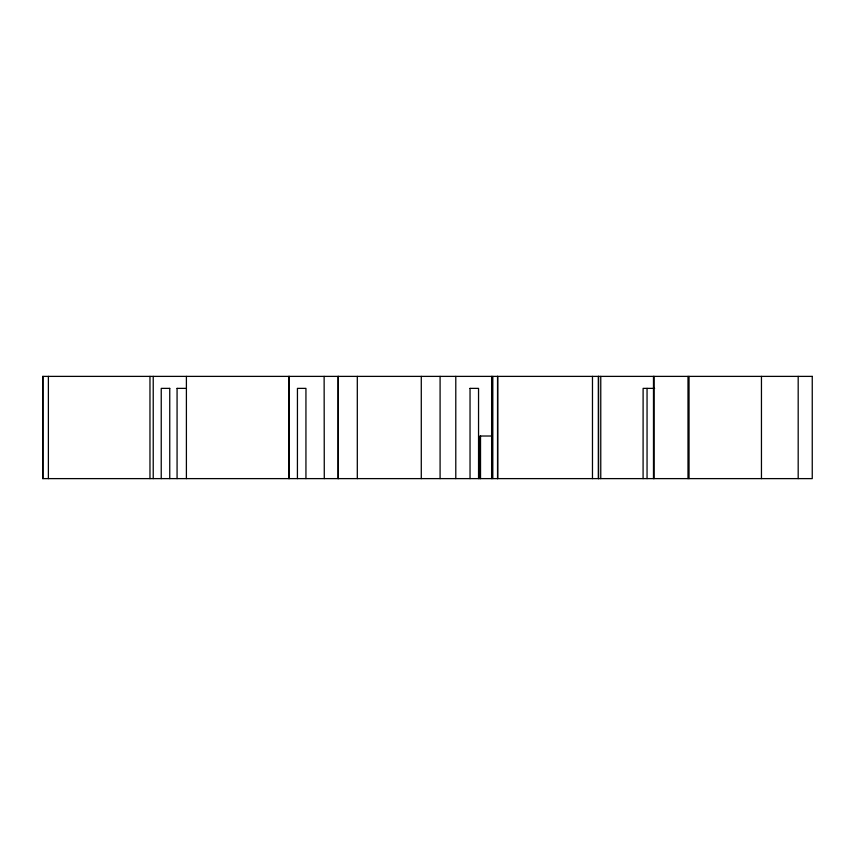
<?xml version="1.0" encoding="UTF-8"?>
<svg xmlns="http://www.w3.org/2000/svg" width="855" height="855" viewBox="0 0 855 855"><rect width="100%" height="100%" fill="white"/><g stroke="black" fill="none" stroke-linecap="round" stroke-linejoin="round"><path stroke-width="1.28" d="M169.728 388.373L161.242 388.373L161.232 478.618M177.092 388.373L185.567 388.373M470.058 388.373L478.544 388.373L478.554 478.618M654.62 388.373L643.11 388.373L643.088 478.618M492.256 436.018L479.922 436.018L479.922 478.618M798.185 376.382L798.185 478.618M761.452 376.382L761.452 478.618M689.034 376.382L689.034 478.618M687.997 376.382L687.997 478.618M654.086 376.382L654.086 478.618M653.487 376.382L653.487 478.618M647.053 388.373L647.053 478.618M600.766 376.382L600.766 478.618M598.553 376.382L598.553 478.618M598.404 376.382L598.404 478.618M592.472 376.382L592.472 478.618M497.696 376.382L497.696 478.618M497.546 376.382L497.546 478.618M492.811 376.382L492.811 478.618M491.625 376.382L491.625 478.618M480.521 436.018L480.521 478.618M470.036 388.373L470.036 478.618M455.79 376.382L455.79 478.618M440.09 376.382L440.09 478.618M421.28 376.382L421.28 478.618M357.305 376.382L357.305 478.618M338.345 376.382L338.345 478.618M338.046 376.382L338.046 478.618M324.13 376.382L324.28 478.618M305.94 478.618L305.94 388.373L297.444 388.373L297.422 478.618M289.332 376.382L289.332 478.618M288.734 376.382L288.734 478.618M186.401 376.382L186.401 478.618M177.071 388.373L177.071 478.618M169.75 388.373L169.75 478.618M153.227 376.382L153.227 478.618M149.967 376.382L149.967 478.618M48.382 376.382L48.382 478.618M42.9 376.382L42.9 478.618M812.25 376.382L42.75 376.382L42.75 478.618L812.25 478.618L812.25 376.382"/></g></svg>
